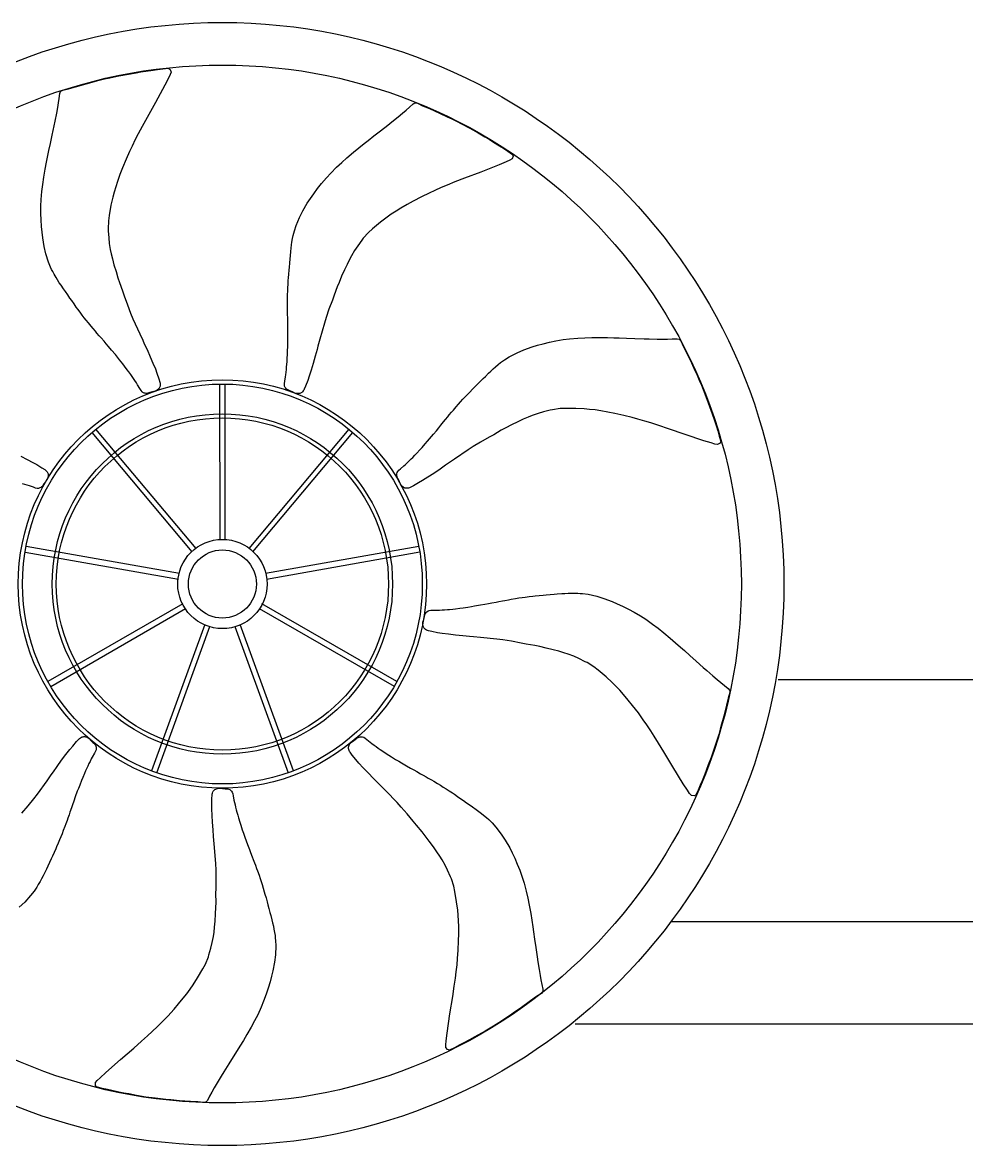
# Model space of a CAD drawing. Extents: x 0 to 406, y 0 to 300.
# Drawn here: x 231.56 to 259.31, y 159.13 to 192.13 of the extents above; entities that cross this region are included whole.
import ezdxf

# ---------------------------------------------------------------- set-up
doc = ezdxf.new("R2010")
doc.units = 0
doc.header["$LTSCALE"] = 12
doc.linetypes.add('0', pattern=[0])
doc.layers.add('UNIT', color=2, linetype='CONTINUOUS')

msp = doc.modelspace()

# ---------------------------------------------------------------- linework, layer by layer
at = {"layer": 'UNIT'}
for p, q in [((235.404, 190.73), (235.535, 190.747)), ((235.535, 190.747), (235.693, 190.766)), ((235.693, 190.766), (235.857, 190.784)), ((235.857, 190.784), (235.9, 190.753)), ((235.9, 190.753), (235.93, 190.674)), ((233.676, 190.395), (233.816, 190.432)), ((233.816, 190.432), (233.973, 190.471)), ((233.973, 190.471), (234.131, 190.509)), ((234.131, 190.509), (234.396, 190.566)), ((234.396, 190.566), (234.675, 190.617)), ((234.675, 190.617), (234.902, 190.654)), ((234.902, 190.654), (235.041, 190.677)), ((235.041, 190.677), (235.193, 190.7)), ((235.193, 190.7), (235.404, 190.73)), ((235.852, 190.493), (235.75, 190.293)), ((235.904, 190.598), (235.852, 190.493)), ((235.93, 190.674), (235.904, 190.598)), ((232.663, 190.04), (232.685, 190.098)), ((232.685, 190.098), (232.694, 190.109)), ((232.694, 190.109), (232.745, 190.141)), ((232.745, 190.141), (232.912, 190.179)), ((232.912, 190.179), (233.12, 190.242)), ((233.12, 190.242), (233.434, 190.331)), ((233.434, 190.331), (233.676, 190.395)), ((235.75, 190.293), (235.473, 189.783)), ((232.601, 189.63), (232.624, 189.766)), ((232.624, 189.766), (232.644, 189.9)), ((232.644, 189.9), (232.663, 190.04)), ((235.473, 189.783), (235.223, 189.335)), ((243.042, 189.739), (243.097, 189.769)), ((243.097, 189.769), (243.11, 189.772)), ((243.11, 189.772), (243.17, 189.764)), ((243.17, 189.764), (243.322, 189.685)), ((232.526, 189.231), (232.571, 189.463)), ((232.571, 189.463), (232.601, 189.63)), ((242.601, 189.356), (242.731, 189.465)), ((242.731, 189.465), (242.836, 189.554)), ((242.836, 189.554), (242.938, 189.644)), ((242.938, 189.644), (243.042, 189.739)), ((243.322, 189.685), (243.522, 189.6)), ((243.522, 189.6), (243.82, 189.466)), ((243.82, 189.466), (244.047, 189.359)), ((232.497, 189.091), (232.526, 189.231)), ((235.223, 189.335), (235.079, 189.071)), ((242.085, 188.946), (242.305, 189.118)), ((242.305, 189.118), (242.417, 189.207)), ((242.417, 189.207), (242.601, 189.356)), ((244.047, 189.359), (244.178, 189.297)), ((244.178, 189.297), (244.323, 189.227)), ((244.323, 189.227), (244.468, 189.155)), ((244.468, 189.155), (244.708, 189.028)), ((232.388, 188.578), (232.439, 188.818)), ((232.439, 188.818), (232.497, 189.091)), ((234.965, 188.857), (234.879, 188.688)), ((235.079, 189.071), (234.965, 188.857)), ((241.722, 188.664), (241.892, 188.796)), ((241.892, 188.796), (242.085, 188.946)), ((244.708, 189.028), (244.954, 188.887)), ((244.954, 188.887), (245.152, 188.77)), ((245.152, 188.77), (245.274, 188.698)), ((232.342, 188.368), (232.388, 188.578)), ((234.787, 188.5), (234.71, 188.337)), ((234.879, 188.688), (234.787, 188.5)), ((241.29, 188.318), (241.45, 188.449)), ((241.45, 188.449), (241.602, 188.57)), ((241.602, 188.57), (241.722, 188.664)), ((245.274, 188.698), (245.405, 188.618)), ((245.405, 188.618), (245.586, 188.506)), ((245.586, 188.506), (245.697, 188.435)), ((245.697, 188.435), (245.83, 188.348)), ((232.272, 188.028), (232.311, 188.219)), ((232.311, 188.219), (232.342, 188.368)), ((234.608, 188.111), (234.503, 187.857)), ((234.71, 188.337), (234.608, 188.111)), ((240.944, 188.02), (241.1, 188.158)), ((241.1, 188.158), (241.29, 188.318)), ((245.83, 188.348), (245.967, 188.256)), ((245.953, 188.124), (245.884, 188.083)), ((245.98, 188.204), (245.953, 188.124)), ((245.967, 188.256), (245.98, 188.204)), ((232.192, 187.581), (232.234, 187.825)), ((232.234, 187.825), (232.272, 188.028)), ((234.503, 187.857), (234.429, 187.666)), ((240.621, 187.704), (240.793, 187.878)), ((240.793, 187.878), (240.944, 188.02)), ((245.57, 187.949), (245.03, 187.736)), ((245.776, 188.036), (245.57, 187.949)), ((245.884, 188.083), (245.776, 188.036)), ((232.161, 187.374), (232.192, 187.581)), ((234.357, 187.463), (234.306, 187.303)), ((234.429, 187.666), (234.357, 187.463)), ((240.353, 187.4), (240.494, 187.567)), ((240.494, 187.567), (240.621, 187.704)), ((244.55, 187.553), (244.27, 187.444)), ((245.03, 187.736), (244.55, 187.553)), ((232.116, 186.925), (232.136, 187.169)), ((232.136, 187.169), (232.161, 187.374)), ((234.258, 187.143), (234.218, 186.998)), ((234.306, 187.303), (234.258, 187.143)), ((240.122, 187.098), (240.237, 187.254)), ((240.237, 187.254), (240.353, 187.4)), ((243.516, 187.119), (243.292, 187.011)), ((243.68, 187.194), (243.516, 187.119)), ((243.871, 187.279), (243.68, 187.194)), ((244.045, 187.352), (243.871, 187.279)), ((244.27, 187.444), (244.045, 187.352)), ((232.107, 186.738), (232.116, 186.925)), ((234.218, 186.998), (234.164, 186.76)), ((239.802, 186.596), (239.934, 186.819)), ((239.934, 186.819), (240.025, 186.958)), ((240.025, 186.958), (240.122, 187.098)), ((242.869, 186.785), (242.683, 186.676)), ((243.048, 186.884), (242.869, 186.785)), ((243.292, 187.011), (243.048, 186.884)), ((232.106, 186.52), (232.107, 186.738)), ((232.111, 186.334), (232.106, 186.52)), ((234.108, 186.456), (234.088, 186.298)), ((234.164, 186.76), (234.108, 186.456)), ((239.703, 186.402), (239.802, 186.596)), ((242.402, 186.494), (242.279, 186.409)), ((242.542, 186.587), (242.402, 186.494)), ((242.683, 186.676), (242.542, 186.587)), ((232.123, 186.14), (232.111, 186.334)), ((232.139, 185.97), (232.123, 186.14)), ((234.088, 186.298), (234.079, 186.071)), ((239.554, 186.006), (239.604, 186.163)), ((239.604, 186.163), (239.703, 186.402)), ((242.083, 186.261), (241.846, 186.065)), ((242.279, 186.409), (242.083, 186.261)), ((232.159, 185.806), (232.139, 185.97)), ((232.201, 185.55), (232.159, 185.806)), ((234.079, 186.071), (234.086, 186.007)), ((234.086, 186.007), (234.097, 185.799)), ((234.097, 185.799), (234.115, 185.636)), ((239.502, 185.783), (239.52, 185.869)), ((239.52, 185.869), (239.536, 185.939)), ((239.536, 185.939), (239.554, 186.006)), ((241.728, 185.957), (241.576, 185.789)), ((241.846, 186.065), (241.728, 185.957)), ((232.25, 185.337), (232.201, 185.55)), ((234.115, 185.636), (234.145, 185.459)), ((239.448, 185.402), (239.459, 185.495)), ((239.459, 185.495), (239.471, 185.593)), ((239.471, 185.593), (239.484, 185.676)), ((239.484, 185.676), (239.502, 185.783)), ((241.414, 185.569), (241.324, 185.432)), ((241.54, 185.735), (241.414, 185.569)), ((241.576, 185.789), (241.54, 185.735)), ((232.328, 185.091), (232.25, 185.337)), ((234.145, 185.459), (234.171, 185.333)), ((234.171, 185.333), (234.207, 185.181)), ((234.207, 185.181), (234.252, 185.013)), ((239.417, 185.061), (239.427, 185.181)), ((239.427, 185.181), (239.436, 185.272)), ((239.436, 185.272), (239.448, 185.402)), ((241.172, 185.164), (241.102, 185.024)), ((241.233, 185.277), (241.172, 185.164)), ((241.324, 185.432), (241.233, 185.277)), ((232.39, 184.939), (232.328, 185.091)), ((232.42, 184.876), (232.39, 184.939)), ((232.452, 184.811), (232.42, 184.876)), ((232.494, 184.734), (232.452, 184.811)), ((234.252, 185.013), (234.312, 184.81)), ((234.312, 184.81), (234.369, 184.626)), ((239.389, 184.738), (239.399, 184.855)), ((239.399, 184.855), (239.407, 184.945)), ((239.407, 184.945), (239.417, 185.061)), ((241.028, 184.867), (240.943, 184.672)), ((241.102, 185.024), (241.028, 184.867)), ((232.549, 184.64), (232.494, 184.734)), ((232.592, 184.569), (232.549, 184.64)), ((232.646, 184.485), (232.592, 184.569)), ((232.698, 184.408), (232.646, 184.485)), ((234.369, 184.626), (234.414, 184.486)), ((234.414, 184.486), (234.505, 184.245)), ((239.369, 184.441), (239.376, 184.554)), ((239.376, 184.554), (239.381, 184.624)), ((239.381, 184.624), (239.389, 184.738)), ((240.869, 184.495), (240.813, 184.359)), ((240.943, 184.672), (240.869, 184.495)), ((232.771, 184.3), (232.698, 184.408)), ((232.823, 184.225), (232.771, 184.3)), ((232.893, 184.126), (232.823, 184.225)), ((234.505, 184.245), (234.553, 184.1)), ((239.356, 184.137), (239.359, 184.235)), ((239.359, 184.235), (239.363, 184.331)), ((239.363, 184.331), (239.369, 184.441)), ((240.813, 184.359), (240.728, 184.116)), ((232.959, 184.031), (232.893, 184.126)), ((233.011, 183.957), (232.959, 184.031)), ((233.079, 183.861), (233.011, 183.957)), ((233.146, 183.768), (233.079, 183.861)), ((234.553, 184.1), (234.648, 183.83)), ((234.648, 183.83), (234.742, 183.589)), ((239.353, 183.909), (239.354, 184.038)), ((239.353, 183.827), (239.353, 183.909)), ((239.353, 183.722), (239.353, 183.827)), ((239.354, 184.038), (239.356, 184.137)), ((240.672, 183.974), (240.571, 183.705)), ((240.728, 184.116), (240.672, 183.974)), ((233.187, 183.711), (233.146, 183.768)), ((233.254, 183.62), (233.187, 183.711)), ((233.321, 183.532), (233.254, 183.62)), ((233.379, 183.456), (233.321, 183.532)), ((234.742, 183.589), (234.809, 183.426)), ((239.354, 183.65), (239.353, 183.722)), ((239.355, 183.545), (239.354, 183.65)), ((239.357, 183.46), (239.355, 183.545)), ((240.571, 183.705), (240.488, 183.461)), ((233.44, 183.379), (233.379, 183.456)), ((233.502, 183.302), (233.44, 183.379)), ((233.584, 183.203), (233.502, 183.302)), ((233.637, 183.14), (233.584, 183.203)), ((234.809, 183.426), (235.008, 182.982)), ((239.359, 183.332), (239.357, 183.46)), ((239.36, 183.232), (239.359, 183.332)), ((239.361, 183.124), (239.36, 183.232)), ((240.435, 183.293), (240.302, 182.825)), ((240.488, 183.461), (240.435, 183.293)), ((233.705, 183.06), (233.637, 183.14)), ((233.752, 183.005), (233.705, 183.06)), ((233.82, 182.925), (233.752, 183.005)), ((233.876, 182.861), (233.82, 182.925)), ((233.96, 182.764), (233.876, 182.861)), ((235.008, 182.982), (235.096, 182.794)), ((239.362, 182.99), (239.361, 183.124)), ((239.362, 182.814), (239.362, 182.99)), ((240.302, 182.825), (240.248, 182.624)), ((247.452, 182.811), (247.637, 182.835)), ((247.637, 182.835), (247.881, 182.857)), ((247.881, 182.857), (248.087, 182.868)), ((248.087, 182.868), (248.296, 182.874)), ((248.296, 182.874), (248.544, 182.875)), ((248.544, 182.875), (248.751, 182.872)), ((248.751, 182.872), (248.945, 182.867)), ((248.945, 182.867), (249.097, 182.862)), ((249.097, 182.862), (249.312, 182.854)), ((249.312, 182.854), (249.557, 182.845)), ((249.557, 182.845), (249.836, 182.835)), ((249.836, 182.835), (249.979, 182.831)), ((249.979, 182.831), (250.215, 182.827)), ((250.215, 182.827), (250.385, 182.826)), ((250.385, 182.826), (250.523, 182.828)), ((250.523, 182.828), (250.659, 182.831)), ((250.659, 182.831), (250.8, 182.836)), ((250.8, 182.836), (250.861, 182.825)), ((250.861, 182.825), (250.873, 182.818)), ((234.025, 182.688), (233.96, 182.764)), ((234.095, 182.607), (234.025, 182.688)), ((234.182, 182.504), (234.095, 182.607)), ((234.295, 182.37), (234.182, 182.504)), ((235.096, 182.794), (235.142, 182.693)), ((235.142, 182.693), (235.224, 182.517)), ((235.224, 182.517), (235.317, 182.311)), ((239.355, 182.474), (239.359, 182.618)), ((239.359, 182.618), (239.361, 182.723)), ((239.361, 182.723), (239.362, 182.814)), ((240.219, 182.517), (240.168, 182.329)), ((240.248, 182.624), (240.219, 182.517)), ((246.097, 182.427), (246.297, 182.512)), ((246.297, 182.512), (246.542, 182.598)), ((246.542, 182.598), (246.701, 182.646)), ((246.701, 182.646), (246.865, 182.691)), ((246.865, 182.691), (247.054, 182.736)), ((247.054, 182.736), (247.236, 182.774)), ((247.236, 182.774), (247.452, 182.811)), ((250.873, 182.818), (250.913, 182.774)), ((250.913, 182.774), (250.98, 182.615)), ((250.98, 182.615), (251.078, 182.421)), ((234.353, 182.299), (234.295, 182.37)), ((234.419, 182.217), (234.353, 182.299)), ((234.508, 182.105), (234.419, 182.217)), ((235.317, 182.311), (235.398, 182.124)), ((239.332, 182.078), (239.339, 182.169)), ((239.339, 182.169), (239.345, 182.253)), ((239.345, 182.253), (239.351, 182.38)), ((239.351, 182.38), (239.355, 182.474)), ((240.168, 182.329), (240.108, 182.112)), ((245.614, 182.136), (245.672, 182.18)), ((245.672, 182.18), (245.728, 182.219)), ((245.728, 182.219), (245.867, 182.308)), ((245.867, 182.308), (246.097, 182.427)), ((251.078, 182.421), (251.22, 182.127)), ((234.566, 182.03), (234.508, 182.105)), ((234.642, 181.929), (234.566, 182.03)), ((234.693, 181.861), (234.642, 181.929)), ((234.746, 181.787), (234.693, 181.861)), ((235.398, 182.124), (235.468, 181.95)), ((235.468, 181.95), (235.516, 181.822)), ((239.302, 181.782), (239.311, 181.86)), ((239.311, 181.86), (239.319, 181.93)), ((239.319, 181.93), (239.327, 182.011)), ((239.327, 182.011), (239.332, 182.078)), ((240.049, 181.917), (239.991, 181.738)), ((240.108, 182.112), (240.049, 181.917)), ((245.259, 181.825), (245.326, 181.889)), ((245.326, 181.889), (245.399, 181.956)), ((245.399, 181.956), (245.462, 182.012)), ((245.462, 182.012), (245.545, 182.082)), ((245.545, 182.082), (245.614, 182.136)), ((251.22, 182.127), (251.325, 181.9)), ((251.325, 181.9), (251.386, 181.769)), ((234.784, 181.732), (234.746, 181.787)), ((234.83, 181.665), (234.784, 181.732)), ((234.87, 181.606), (234.83, 181.665)), ((234.913, 181.54), (234.87, 181.606)), ((234.948, 181.485), (234.913, 181.54)), ((235.516, 181.822), (235.573, 181.658)), ((235.573, 181.658), (235.603, 181.562)), ((235.603, 181.562), (235.609, 181.533)), ((235.609, 181.533), (235.612, 181.506)), ((235.612, 181.506), (235.611, 181.468)), ((239.261, 181.477), (239.263, 181.525)), ((239.263, 181.525), (239.274, 181.59)), ((239.274, 181.59), (239.293, 181.717)), ((239.293, 181.717), (239.302, 181.782)), ((239.945, 181.61), (239.883, 181.448)), ((239.991, 181.738), (239.945, 181.61)), ((244.933, 181.501), (245.015, 181.583)), ((245.015, 181.583), (245.101, 181.669)), ((245.101, 181.669), (245.166, 181.733)), ((245.166, 181.733), (245.259, 181.825)), ((251.386, 181.769), (251.452, 181.621)), ((251.452, 181.621), (251.516, 181.473)), ((235.015, 181.376), (234.948, 181.485)), ((235.048, 181.319), (235.015, 181.376)), ((235.077, 181.28), (235.048, 181.319)), ((235.103, 181.26), (235.077, 181.28)), ((235.144, 181.241), (235.103, 181.26)), ((235.169, 181.234), (235.144, 181.241)), ((235.202, 181.231), (235.169, 181.234)), ((235.228, 181.232), (235.202, 181.231)), ((235.249, 181.236), (235.228, 181.232)), ((235.276, 181.244), (235.249, 181.236)), ((235.309, 181.256), (235.276, 181.244)), ((235.386, 181.277), (235.309, 181.256)), ((235.463, 181.297), (235.386, 181.277)), ((235.491, 181.307), (235.463, 181.297)), ((235.525, 181.327), (235.491, 181.307)), ((235.561, 181.359), (235.525, 181.327)), ((235.581, 181.381), (235.561, 181.359)), ((235.594, 181.403), (235.581, 181.381)), ((235.6, 181.42), (235.594, 181.403)), ((235.608, 181.445), (235.6, 181.42)), ((235.611, 181.468), (235.608, 181.445)), ((239.267, 181.445), (239.261, 181.477)), ((239.287, 181.403), (239.267, 181.445)), ((239.302, 181.382), (239.287, 181.403)), ((239.325, 181.359), (239.302, 181.382)), ((239.345, 181.343), (239.325, 181.359)), ((239.364, 181.332), (239.345, 181.343)), ((239.39, 181.321), (239.364, 181.332)), ((239.423, 181.309), (239.39, 181.321)), ((239.496, 181.276), (239.423, 181.309)), ((239.567, 181.241), (239.496, 181.276)), ((239.595, 181.231), (239.567, 181.241)), ((239.634, 181.225), (239.595, 181.231)), ((239.682, 181.226), (239.634, 181.225)), ((239.711, 181.23), (239.682, 181.226)), ((239.736, 181.239), (239.711, 181.23)), ((239.752, 181.248), (239.736, 181.239)), ((239.773, 181.262), (239.752, 181.248)), ((239.791, 181.278), (239.773, 181.262)), ((239.816, 181.306), (239.791, 181.278)), ((239.831, 181.328), (239.816, 181.306)), ((239.845, 181.355), (239.831, 181.328)), ((239.883, 181.448), (239.845, 181.355)), ((244.58, 181.139), (244.658, 181.222)), ((244.658, 181.222), (244.707, 181.272)), ((244.707, 181.272), (244.787, 181.354)), ((244.787, 181.354), (244.869, 181.437)), ((244.869, 181.437), (244.933, 181.501)), ((251.516, 181.473), (251.618, 181.222)), ((251.618, 181.222), (251.717, 180.955)), ((244.31, 180.84), (244.375, 180.915)), ((244.375, 180.915), (244.44, 180.988)), ((244.44, 180.988), (244.505, 181.059)), ((244.505, 181.059), (244.58, 181.139)), ((251.717, 180.955), (251.793, 180.738)), ((243.994, 180.461), (244.06, 180.543)), ((244.06, 180.543), (244.106, 180.599)), ((244.106, 180.599), (244.174, 180.68)), ((244.174, 180.68), (244.226, 180.742)), ((244.226, 180.742), (244.31, 180.84)), ((246.426, 180.534), (246.282, 180.472)), ((246.546, 180.582), (246.426, 180.534)), ((246.715, 180.642), (246.546, 180.582)), ((246.872, 180.688), (246.715, 180.642)), ((247.075, 180.735), (246.872, 180.688)), ((247.137, 180.753), (247.075, 180.735)), ((247.362, 180.784), (247.137, 180.753)), ((247.521, 180.791), (247.362, 180.784)), ((247.83, 180.789), (247.521, 180.791)), ((248.074, 180.777), (247.83, 180.789)), ((248.223, 180.763), (248.074, 180.777)), ((248.39, 180.744), (248.223, 180.763)), ((248.556, 180.721), (248.39, 180.744)), ((248.768, 180.685), (248.556, 180.721)), ((248.97, 180.646), (248.768, 180.685)), ((249.237, 180.586), (248.97, 180.646)), ((249.478, 180.525), (249.237, 180.586)), ((249.652, 180.478), (249.478, 180.525)), ((251.793, 180.738), (251.84, 180.605)), ((251.84, 180.605), (251.889, 180.46)), ((243.728, 180.136), (243.796, 180.219)), ((243.796, 180.219), (243.86, 180.296)), ((243.86, 180.296), (243.941, 180.396)), ((243.941, 180.396), (243.994, 180.461)), ((245.764, 180.216), (245.634, 180.148)), ((245.935, 180.305), (245.764, 180.216)), ((246.125, 180.399), (245.935, 180.305)), ((246.282, 180.472), (246.125, 180.399)), ((249.853, 180.419), (249.652, 180.478)), ((250.034, 180.364), (249.853, 180.419)), ((250.265, 180.289), (250.034, 180.364)), ((250.55, 180.193), (250.265, 180.289)), ((251.035, 180.024), (250.55, 180.193)), ((251.889, 180.46), (251.955, 180.257)), ((251.955, 180.257), (251.995, 180.131)), ((243.47, 179.828), (243.529, 179.898)), ((243.529, 179.898), (243.642, 180.032)), ((243.642, 180.032), (243.728, 180.136)), ((245.278, 179.944), (245.028, 179.803)), ((245.412, 180.017), (245.278, 179.944)), ((245.634, 180.148), (245.412, 180.017)), ((251.585, 179.84), (251.035, 180.024)), ((251.995, 180.131), (252.041, 179.979)), ((252.041, 179.979), (252.087, 179.821)), ((243.156, 179.479), (243.242, 179.572)), ((243.242, 179.572), (243.305, 179.641)), ((243.305, 179.641), (243.401, 179.749)), ((243.401, 179.749), (243.47, 179.828)), ((244.659, 179.575), (244.256, 179.302)), ((244.807, 179.669), (244.659, 179.575)), ((245.028, 179.803), (244.807, 179.669)), ((251.799, 179.775), (251.585, 179.84)), ((251.912, 179.741), (251.799, 179.775)), ((251.991, 179.729), (251.912, 179.741)), ((252.064, 179.773), (251.991, 179.729)), ((252.087, 179.821), (252.064, 179.773)), ((231.52, 179.385), (231.702, 179.293)), ((231.702, 179.293), (231.868, 179.204)), ((231.868, 179.204), (231.986, 179.138)), ((242.819, 179.145), (242.877, 179.199)), ((242.877, 179.199), (242.928, 179.248)), ((242.928, 179.248), (242.986, 179.305)), ((242.986, 179.305), (243.033, 179.353)), ((243.033, 179.353), (243.097, 179.418)), ((243.097, 179.418), (243.156, 179.479)), ((244.256, 179.302), (244.086, 179.183)), ((231.986, 179.138), (232.135, 179.048)), ((232.135, 179.048), (232.22, 178.994)), ((232.22, 178.994), (232.244, 178.976)), ((232.244, 178.976), (232.263, 178.957)), ((232.263, 178.957), (232.287, 178.928)), ((232.287, 178.928), (232.299, 178.907)), ((232.299, 178.907), (232.309, 178.884)), ((232.309, 178.884), (232.315, 178.867)), ((232.315, 178.867), (232.319, 178.841)), ((242.563, 178.839), (242.565, 178.865)), ((242.565, 178.865), (242.577, 178.91)), ((242.577, 178.91), (242.592, 178.939)), ((242.592, 178.939), (242.625, 178.974)), ((242.625, 178.974), (242.675, 179.016)), ((242.675, 179.016), (242.771, 179.101)), ((242.771, 179.101), (242.819, 179.145)), ((243.649, 178.881), (243.478, 178.769)), ((243.835, 179.008), (243.649, 178.881)), ((243.995, 179.119), (243.835, 179.008)), ((244.086, 179.183), (243.995, 179.119)), ((231.63, 178.557), (231.562, 178.576)), ((231.705, 178.534), (231.63, 178.557)), ((232.175, 178.541), (232.159, 178.517)), ((232.192, 178.571), (232.175, 178.541)), ((232.237, 178.637), (232.192, 178.571)), ((232.284, 178.701), (232.237, 178.637)), ((232.298, 178.727), (232.284, 178.701)), ((232.311, 178.764), (232.298, 178.727)), ((232.319, 178.812), (232.311, 178.764)), ((232.319, 178.841), (232.319, 178.812)), ((242.565, 178.807), (242.563, 178.839)), ((242.571, 178.781), (242.565, 178.807)), ((242.578, 178.761), (242.571, 178.781)), ((242.591, 178.735), (242.578, 178.761)), ((242.609, 178.705), (242.591, 178.735)), ((242.643, 178.633), (242.609, 178.705)), ((242.675, 178.561), (242.643, 178.633)), ((242.691, 178.535), (242.675, 178.561)), ((242.716, 178.505), (242.691, 178.535)), ((243.202, 178.6), (243.05, 178.516)), ((243.319, 178.669), (243.202, 178.6)), ((243.478, 178.769), (243.319, 178.669)), ((231.768, 178.514), (231.705, 178.534)), ((231.889, 178.473), (231.768, 178.514)), ((231.951, 178.451), (231.889, 178.473)), ((231.998, 178.44), (231.951, 178.451)), ((232.031, 178.441), (231.998, 178.44)), ((232.075, 178.453), (232.031, 178.441)), ((232.099, 178.464), (232.075, 178.453)), ((232.126, 178.483), (232.099, 178.464)), ((232.145, 178.5), (232.126, 178.483)), ((232.159, 178.517), (232.145, 178.5)), ((242.754, 178.475), (242.716, 178.505)), ((242.779, 178.46), (242.754, 178.475)), ((242.803, 178.451), (242.779, 178.46)), ((242.821, 178.447), (242.803, 178.451)), ((242.846, 178.444), (242.821, 178.447)), ((242.87, 178.445), (242.846, 178.444)), ((242.907, 178.45), (242.87, 178.445)), ((242.934, 178.458), (242.907, 178.45)), ((242.961, 178.469), (242.934, 178.458)), ((243.05, 178.516), (242.961, 178.469)), ((246.246, 175.234), (246.34, 175.247)), ((246.34, 175.247), (246.45, 175.261)), ((246.45, 175.261), (246.563, 175.273)), ((246.563, 175.273), (246.632, 175.281)), ((246.632, 175.281), (246.746, 175.292)), ((246.746, 175.292), (246.863, 175.303)), ((246.863, 175.303), (246.953, 175.311)), ((246.953, 175.311), (247.069, 175.321)), ((247.069, 175.321), (247.189, 175.331)), ((247.189, 175.331), (247.28, 175.339)), ((247.28, 175.339), (247.41, 175.349)), ((247.41, 175.349), (247.503, 175.355)), ((247.503, 175.355), (247.603, 175.36)), ((247.603, 175.36), (247.686, 175.362)), ((247.686, 175.362), (247.795, 175.362)), ((247.795, 175.362), (247.882, 175.36)), ((247.882, 175.36), (247.955, 175.356)), ((247.955, 175.356), (248.024, 175.35)), ((248.024, 175.35), (248.187, 175.328)), ((248.187, 175.328), (248.439, 175.272)), ((248.439, 175.272), (248.647, 175.208)), ((244.207, 174.895), (244.292, 174.904)), ((244.292, 174.904), (244.418, 174.92)), ((244.418, 174.92), (244.511, 174.933)), ((244.511, 174.933), (244.653, 174.953)), ((244.653, 174.953), (244.757, 174.97)), ((244.757, 174.97), (244.847, 174.985)), ((244.847, 174.985), (245.02, 175.015)), ((245.02, 175.015), (245.152, 175.039)), ((245.152, 175.039), (245.258, 175.059)), ((245.258, 175.059), (245.356, 175.078)), ((245.356, 175.078), (245.482, 175.102)), ((245.482, 175.102), (245.565, 175.118)), ((245.565, 175.118), (245.668, 175.138)), ((245.668, 175.138), (245.739, 175.151)), ((245.739, 175.151), (245.843, 175.17)), ((245.843, 175.17), (245.923, 175.184)), ((245.923, 175.184), (246.051, 175.205)), ((246.051, 175.205), (246.149, 175.22)), ((246.149, 175.22), (246.246, 175.234)), ((248.647, 175.208), (248.89, 175.117)), ((248.89, 175.117), (249.043, 175.052)), ((249.043, 175.052), (249.198, 174.98)), ((249.198, 174.98), (249.371, 174.894)), ((243.333, 174.509), (243.355, 174.586)), ((243.355, 174.586), (243.375, 174.663)), ((243.375, 174.663), (243.381, 174.698)), ((243.381, 174.698), (243.387, 174.725)), ((243.387, 174.725), (243.395, 174.746)), ((243.395, 174.746), (243.407, 174.769)), ((243.407, 174.769), (243.426, 174.795)), ((243.426, 174.795), (243.444, 174.814)), ((243.444, 174.814), (243.482, 174.84)), ((243.482, 174.84), (243.513, 174.852)), ((243.513, 174.852), (243.56, 174.858)), ((243.56, 174.858), (243.626, 174.858)), ((243.626, 174.858), (243.754, 174.862)), ((243.754, 174.862), (243.819, 174.865)), ((243.819, 174.865), (243.898, 174.869)), ((243.898, 174.869), (243.969, 174.874)), ((243.969, 174.874), (244.05, 174.88)), ((244.05, 174.88), (244.117, 174.886)), ((244.117, 174.886), (244.207, 174.895)), ((249.371, 174.894), (249.535, 174.806)), ((249.535, 174.806), (249.724, 174.695)), ((249.724, 174.695), (249.881, 174.594)), ((249.881, 174.594), (250.082, 174.455)), ((243.329, 174.48), (243.333, 174.509)), ((243.329, 174.441), (243.329, 174.48)), ((243.338, 174.393), (243.329, 174.441)), ((243.348, 174.366), (243.338, 174.393)), ((243.361, 174.343), (243.348, 174.366)), ((243.372, 174.329), (243.361, 174.343)), ((243.39, 174.31), (243.372, 174.329)), ((243.408, 174.295), (243.39, 174.31)), ((243.44, 174.276), (243.408, 174.295)), ((243.465, 174.265), (243.44, 174.276)), ((243.494, 174.256), (243.465, 174.265)), ((243.592, 174.234), (243.494, 174.256)), ((250.082, 174.455), (250.248, 174.33)), ((250.248, 174.33), (250.411, 174.201)), ((243.762, 174.201), (243.592, 174.234)), ((243.896, 174.179), (243.762, 174.201)), ((244.082, 174.153), (243.896, 174.179)), ((244.285, 174.129), (244.082, 174.153)), ((244.509, 174.106), (244.285, 174.129)), ((244.703, 174.089), (244.509, 174.106)), ((244.814, 174.079), (244.703, 174.089)), ((245.02, 174.061), (244.814, 174.079)), ((245.505, 174.011), (245.02, 174.061)), ((245.679, 173.988), (245.505, 174.011)), ((245.934, 173.949), (245.679, 173.988)), ((246.216, 173.896), (245.934, 173.949)), ((250.411, 174.201), (250.602, 174.042)), ((250.602, 174.042), (250.759, 173.907)), ((246.366, 173.865), (246.216, 173.896)), ((246.62, 173.824), (246.366, 173.865)), ((246.763, 173.793), (246.62, 173.824)), ((246.951, 173.75), (246.763, 173.793)), ((247.158, 173.7), (246.951, 173.75)), ((247.325, 173.655), (247.158, 173.7)), ((247.475, 173.61), (247.325, 173.655)), ((247.597, 173.57), (247.475, 173.61)), ((250.759, 173.907), (250.904, 173.778)), ((250.904, 173.778), (251.017, 173.677)), ((251.017, 173.677), (251.177, 173.532)), ((247.766, 173.507), (247.597, 173.57)), ((247.916, 173.442), (247.766, 173.507)), ((248.102, 173.347), (247.916, 173.442)), ((248.161, 173.321), (248.102, 173.347)), ((248.353, 173.2), (248.161, 173.321)), ((251.177, 173.532), (251.359, 173.368)), ((251.359, 173.368), (251.566, 173.181)), ((248.479, 173.103), (248.353, 173.2)), ((248.714, 172.904), (248.479, 173.103)), ((251.566, 173.181), (251.673, 173.086)), ((251.673, 173.086), (251.851, 172.931)), ((251.851, 172.931), (251.981, 172.821)), ((248.894, 172.737), (248.714, 172.904)), ((248.999, 172.63), (248.894, 172.737)), ((249.114, 172.509), (248.999, 172.63)), ((251.981, 172.821), (252.088, 172.734)), ((252.088, 172.734), (252.194, 172.649)), ((252.194, 172.649), (252.305, 172.563)), ((249.226, 172.384), (249.114, 172.509)), ((249.367, 172.22), (249.226, 172.384)), ((252.301, 172.278), (252.252, 172.066)), ((252.352, 172.442), (252.301, 172.278)), ((252.305, 172.563), (252.345, 172.514)), ((252.345, 172.514), (252.35, 172.501)), ((252.35, 172.501), (252.352, 172.442)), ((249.495, 172.061), (249.367, 172.22)), ((249.662, 171.843), (249.495, 172.061)), ((252.252, 172.066), (252.172, 171.749)), ((249.807, 171.641), (249.662, 171.843)), ((249.91, 171.493), (249.807, 171.641)), ((252.172, 171.749), (252.106, 171.508)), ((250.027, 171.319), (249.91, 171.493)), ((250.129, 171.161), (250.027, 171.319)), ((252.068, 171.368), (252.024, 171.213)), ((252.106, 171.508), (252.068, 171.368)), ((233.039, 170.87), (233.153, 171.001)), ((233.153, 171.001), (233.221, 171.075)), ((233.221, 171.075), (233.243, 171.096)), ((233.243, 171.096), (233.265, 171.112)), ((233.265, 171.112), (233.298, 171.13)), ((233.298, 171.13), (233.32, 171.138)), ((233.32, 171.138), (233.345, 171.144)), ((233.345, 171.144), (233.363, 171.147)), ((233.363, 171.147), (233.389, 171.147)), ((233.389, 171.147), (233.418, 171.141)), ((233.418, 171.141), (233.463, 171.126)), ((233.463, 171.126), (233.497, 171.106)), ((233.497, 171.106), (233.52, 171.087)), ((233.52, 171.087), (233.576, 171.03)), ((233.576, 171.03), (233.632, 170.974)), ((233.632, 170.974), (233.66, 170.952)), ((233.66, 170.952), (233.68, 170.933)), ((241.186, 170.934), (241.211, 170.964)), ((241.211, 170.964), (241.233, 170.983)), ((241.233, 170.983), (241.299, 171.028)), ((241.299, 171.028), (241.364, 171.074)), ((241.364, 171.074), (241.391, 171.097)), ((241.391, 171.097), (241.413, 171.113)), ((241.413, 171.113), (241.432, 171.124)), ((241.432, 171.124), (241.456, 171.134)), ((241.456, 171.134), (241.488, 171.142)), ((241.488, 171.142), (241.514, 171.145)), ((241.514, 171.145), (241.56, 171.141)), ((241.56, 171.141), (241.591, 171.131)), ((241.591, 171.131), (241.631, 171.104)), ((241.631, 171.104), (241.682, 171.062)), ((241.682, 171.062), (241.782, 170.983)), ((241.782, 170.983), (241.834, 170.943)), ((250.258, 170.955), (250.129, 171.161)), ((250.415, 170.698), (250.258, 170.955)), ((251.978, 171.057), (251.895, 170.799)), ((252.024, 171.213), (251.978, 171.057)), ((232.715, 170.453), (232.837, 170.617)), ((232.837, 170.617), (232.953, 170.765)), ((232.953, 170.765), (233.039, 170.87)), ((233.676, 170.659), (233.615, 170.547)), ((233.709, 170.716), (233.676, 170.659)), ((233.68, 170.933), (233.694, 170.916)), ((233.694, 170.916), (233.708, 170.894)), ((233.708, 170.894), (233.721, 170.864)), ((233.728, 170.761), (233.709, 170.716)), ((233.721, 170.864), (233.728, 170.839)), ((233.728, 170.839), (233.732, 170.793)), ((233.732, 170.793), (233.728, 170.761)), ((241.147, 170.838), (241.152, 170.864)), ((241.147, 170.82), (241.147, 170.838)), ((241.148, 170.794), (241.147, 170.82)), ((241.153, 170.771), (241.148, 170.794)), ((241.152, 170.864), (241.162, 170.891)), ((241.165, 170.735), (241.153, 170.771)), ((241.162, 170.891), (241.186, 170.934)), ((241.177, 170.711), (241.165, 170.735)), ((241.193, 170.686), (241.177, 170.711)), ((241.254, 170.606), (241.193, 170.686)), ((241.834, 170.943), (241.897, 170.895)), ((241.897, 170.895), (241.954, 170.853)), ((241.954, 170.853), (242.02, 170.807)), ((242.02, 170.807), (242.075, 170.768)), ((242.075, 170.768), (242.15, 170.717)), ((242.15, 170.717), (242.221, 170.67)), ((242.221, 170.67), (242.328, 170.601)), ((250.678, 170.257), (250.415, 170.698)), ((251.895, 170.799), (251.799, 170.532)), ((232.583, 170.271), (232.715, 170.453)), ((233.518, 170.355), (233.483, 170.282)), ((233.549, 170.418), (233.518, 170.355)), ((233.585, 170.489), (233.549, 170.418)), ((233.615, 170.547), (233.585, 170.489)), ((241.364, 170.471), (241.254, 170.606)), ((241.452, 170.368), (241.364, 170.471)), ((241.578, 170.228), (241.452, 170.368)), ((242.328, 170.601), (242.407, 170.55)), ((242.407, 170.55), (242.53, 170.475)), ((242.53, 170.475), (242.62, 170.421)), ((242.62, 170.421), (242.698, 170.375)), ((242.698, 170.375), (242.85, 170.286)), ((242.85, 170.286), (242.967, 170.22)), ((251.718, 170.317), (251.668, 170.185)), ((251.799, 170.532), (251.718, 170.317)), ((232.289, 169.85), (232.408, 170.02)), ((232.408, 170.02), (232.471, 170.111)), ((232.471, 170.111), (232.583, 170.271)), ((233.383, 170.06), (233.334, 169.943)), ((233.417, 170.138), (233.383, 170.06)), ((233.455, 170.221), (233.417, 170.138)), ((233.483, 170.282), (233.455, 170.221)), ((241.718, 170.079), (241.578, 170.228)), ((241.875, 169.918), (241.718, 170.079)), ((242.967, 170.22), (243.061, 170.167)), ((243.061, 170.167), (243.148, 170.118)), ((243.148, 170.118), (243.26, 170.056)), ((243.26, 170.056), (243.334, 170.015)), ((243.334, 170.015), (243.426, 169.963)), ((243.426, 169.963), (243.489, 169.928)), ((250.981, 169.763), (250.678, 170.257)), ((251.612, 170.042), (251.533, 169.844)), ((251.668, 170.185), (251.612, 170.042)), ((232.003, 169.456), (232.289, 169.85)), ((233.208, 169.625), (233.175, 169.539)), ((233.245, 169.723), (233.208, 169.625)), ((233.298, 169.856), (233.245, 169.723)), ((233.334, 169.943), (233.298, 169.856)), ((237.29, 169.624), (237.328, 169.631)), ((237.328, 169.631), (237.358, 169.632)), ((237.358, 169.632), (237.437, 169.624)), ((242.012, 169.78), (241.875, 169.918)), ((242.091, 169.702), (242.012, 169.78)), ((242.238, 169.555), (242.091, 169.702)), ((243.489, 169.928), (243.58, 169.876)), ((243.58, 169.876), (243.651, 169.835)), ((243.651, 169.835), (243.762, 169.769)), ((243.762, 169.769), (243.847, 169.718)), ((243.847, 169.718), (243.93, 169.666)), ((243.93, 169.666), (244.011, 169.615)), ((251.103, 169.575), (250.981, 169.763)), ((251.482, 169.722), (251.42, 169.576)), ((251.533, 169.844), (251.482, 169.722)), ((231.734, 169.115), (231.896, 169.316)), ((231.896, 169.316), (232.003, 169.456)), ((233.115, 169.374), (233.07, 169.247)), ((233.175, 169.539), (233.115, 169.374)), ((237.129, 169.156), (237.132, 169.329)), ((237.132, 169.329), (237.136, 169.43)), ((237.136, 169.43), (237.14, 169.459)), ((237.14, 169.459), (237.146, 169.486)), ((237.146, 169.486), (237.16, 169.521)), ((237.16, 169.521), (237.172, 169.542)), ((237.172, 169.542), (237.187, 169.563)), ((237.187, 169.563), (237.199, 169.576)), ((237.199, 169.576), (237.219, 169.592)), ((237.219, 169.592), (237.244, 169.607)), ((237.244, 169.607), (237.29, 169.624)), ((237.437, 169.624), (237.517, 169.617)), ((237.517, 169.617), (237.551, 169.617)), ((237.551, 169.617), (237.58, 169.616)), ((237.58, 169.616), (237.601, 169.612)), ((237.601, 169.612), (237.626, 169.604)), ((237.626, 169.604), (237.655, 169.59)), ((237.655, 169.59), (237.677, 169.575)), ((237.677, 169.575), (237.709, 169.542)), ((237.709, 169.542), (237.727, 169.515)), ((237.727, 169.515), (237.741, 169.469)), ((237.741, 169.469), (237.752, 169.404)), ((237.752, 169.404), (237.778, 169.279)), ((242.576, 169.206), (242.238, 169.555)), ((244.011, 169.615), (244.104, 169.555)), ((244.104, 169.555), (244.198, 169.492)), ((244.198, 169.492), (244.256, 169.453)), ((244.256, 169.453), (244.351, 169.389)), ((244.351, 169.389), (244.447, 169.322)), ((244.447, 169.322), (244.521, 169.27)), ((251.168, 169.477), (251.103, 169.575)), ((251.221, 169.416), (251.168, 169.477)), ((251.304, 169.403), (251.221, 169.416)), ((251.353, 169.425), (251.304, 169.403)), ((251.42, 169.576), (251.353, 169.425)), ((231.548, 168.897), (231.734, 169.115)), ((233.001, 169.051), (232.959, 168.93)), ((233.034, 169.146), (233.001, 169.051)), ((233.07, 169.247), (233.034, 169.146)), ((237.13, 169.02), (237.129, 169.156)), ((237.136, 168.832), (237.13, 169.02)), ((237.778, 169.279), (237.792, 169.215)), ((237.792, 169.215), (237.81, 169.138)), ((237.81, 169.138), (237.827, 169.069)), ((237.827, 169.069), (237.847, 168.991)), ((237.847, 168.991), (237.865, 168.926)), ((242.695, 169.076), (242.576, 169.206)), ((242.865, 168.882), (242.695, 169.076)), ((244.521, 169.27), (244.616, 169.204)), ((244.616, 169.204), (244.716, 169.134)), ((244.716, 169.134), (244.79, 169.082)), ((244.79, 169.082), (244.896, 169.005)), ((244.896, 169.005), (244.971, 168.95)), ((232.873, 168.683), (232.837, 168.584)), ((232.897, 168.751), (232.873, 168.683)), ((232.931, 168.85), (232.897, 168.751)), ((232.959, 168.93), (232.931, 168.85)), ((237.148, 168.628), (237.136, 168.832)), ((237.865, 168.926), (237.889, 168.838)), ((237.889, 168.838), (237.913, 168.757)), ((237.913, 168.757), (237.95, 168.635)), ((237.95, 168.635), (237.979, 168.546)), ((243.048, 168.66), (242.865, 168.882)), ((243.143, 168.54), (243.048, 168.66)), ((244.971, 168.95), (245.05, 168.89)), ((245.05, 168.89), (245.116, 168.838)), ((245.116, 168.838), (245.199, 168.769)), ((245.199, 168.769), (245.265, 168.71)), ((245.265, 168.71), (245.317, 168.661)), ((245.317, 168.661), (245.367, 168.612)), ((232.764, 168.386), (232.728, 168.294)), ((232.809, 168.507), (232.764, 168.386)), ((232.837, 168.584), (232.809, 168.507)), ((237.165, 168.404), (237.148, 168.628)), ((237.182, 168.21), (237.165, 168.404)), ((237.979, 168.546), (238.024, 168.409)), ((238.024, 168.409), (238.058, 168.31)), ((238.058, 168.31), (238.089, 168.224)), ((243.31, 168.345), (243.143, 168.54)), ((243.4, 168.229), (243.31, 168.345)), ((245.367, 168.612), (245.478, 168.49)), ((245.478, 168.49), (245.635, 168.285)), ((232.613, 168.013), (232.567, 167.909)), ((232.656, 168.114), (232.613, 168.013)), ((232.692, 168.203), (232.656, 168.114)), ((232.728, 168.294), (232.692, 168.203)), ((237.191, 168.099), (237.182, 168.21)), ((237.21, 167.892), (237.191, 168.099)), ((238.089, 168.224), (238.149, 168.059)), ((238.149, 168.059), (238.196, 167.932)), ((243.517, 168.076), (243.4, 168.229)), ((243.643, 167.905), (243.517, 168.076)), ((245.635, 168.285), (245.753, 168.102)), ((245.753, 168.102), (245.881, 167.876)), ((232.491, 167.74), (232.443, 167.634)), ((232.539, 167.845), (232.491, 167.74)), ((232.567, 167.909), (232.539, 167.845)), ((237.244, 167.407), (237.21, 167.892)), ((238.196, 167.932), (238.233, 167.832)), ((238.233, 167.832), (238.269, 167.738)), ((238.269, 167.738), (238.315, 167.618)), ((243.742, 167.763), (243.643, 167.905)), ((243.828, 167.632), (243.742, 167.763)), ((245.881, 167.876), (245.956, 167.728)), ((245.956, 167.728), (246.028, 167.574)), ((232.304, 167.337), (232.265, 167.255)), ((232.356, 167.447), (232.304, 167.337)), ((232.405, 167.552), (232.356, 167.447)), ((232.443, 167.634), (232.405, 167.552)), ((237.252, 167.231), (237.244, 167.407)), ((238.315, 167.618), (238.345, 167.539)), ((238.345, 167.539), (238.382, 167.441)), ((238.382, 167.441), (238.407, 167.373)), ((238.407, 167.373), (238.444, 167.275)), ((243.896, 167.523), (243.828, 167.632)), ((243.984, 167.366), (243.896, 167.523)), ((244.057, 167.22), (243.984, 167.366)), ((246.028, 167.574), (246.106, 167.396)), ((246.106, 167.396), (246.175, 167.223)), ((232.168, 167.053), (232.122, 166.965)), ((232.209, 167.137), (232.168, 167.053)), ((232.265, 167.255), (232.209, 167.137)), ((237.257, 166.973), (237.252, 167.231)), ((238.444, 167.275), (238.472, 167.198)), ((238.472, 167.198), (238.515, 167.076)), ((238.515, 167.076), (238.547, 166.982)), ((244.139, 167.028), (244.057, 167.22)), ((244.167, 166.97), (244.139, 167.028)), ((246.175, 167.223), (246.248, 167.017)), ((246.248, 167.017), (246.304, 166.839)), ((231.943, 166.662), (231.903, 166.605)), ((231.982, 166.723), (231.943, 166.662)), ((232.028, 166.797), (231.982, 166.723)), ((232.082, 166.892), (232.028, 166.797)), ((232.122, 166.965), (232.082, 166.892)), ((237.25, 166.533), (237.254, 166.686)), ((237.254, 166.686), (237.257, 166.973)), ((238.547, 166.982), (238.577, 166.89)), ((238.577, 166.89), (238.607, 166.798)), ((238.607, 166.798), (238.639, 166.693)), ((238.639, 166.693), (238.671, 166.584)), ((244.237, 166.754), (244.167, 166.97)), ((244.271, 166.598), (244.237, 166.754)), ((246.304, 166.839), (246.368, 166.603)), ((231.802, 166.475), (231.628, 166.284)), ((231.903, 166.605), (231.802, 166.475)), ((237.254, 166.276), (237.25, 166.533)), ((238.671, 166.584), (238.69, 166.517)), ((238.69, 166.517), (238.721, 166.406)), ((238.721, 166.406), (238.752, 166.293)), ((244.323, 166.294), (244.271, 166.598)), ((246.368, 166.603), (246.415, 166.401)), ((246.415, 166.401), (246.457, 166.197)), ((231.628, 166.284), (231.468, 166.136)), ((237.238, 165.937), (237.247, 166.129)), ((237.247, 166.129), (237.254, 166.276)), ((238.752, 166.293), (238.776, 166.206)), ((238.776, 166.206), (238.806, 166.094)), ((238.806, 166.094), (238.837, 165.977)), ((244.353, 166.051), (244.323, 166.294)), ((244.365, 165.902), (244.353, 166.051)), ((246.457, 166.197), (246.501, 165.953)), ((237.21, 165.552), (237.225, 165.725)), ((237.225, 165.725), (237.238, 165.937)), ((238.837, 165.977), (238.86, 165.889)), ((238.86, 165.889), (238.893, 165.762)), ((238.893, 165.762), (238.915, 165.672)), ((238.915, 165.672), (238.936, 165.575)), ((244.376, 165.734), (244.365, 165.902)), ((244.382, 165.567), (244.376, 165.734)), ((246.501, 165.953), (246.534, 165.749)), ((246.534, 165.749), (246.563, 165.556)), ((237.173, 165.27), (237.192, 165.397)), ((237.192, 165.397), (237.21, 165.552)), ((238.936, 165.575), (238.953, 165.493)), ((238.953, 165.493), (238.972, 165.386)), ((238.972, 165.386), (238.985, 165.299)), ((244.38, 165.147), (244.384, 165.351)), ((244.384, 165.351), (244.382, 165.567)), ((246.563, 165.556), (246.584, 165.406)), ((246.584, 165.406), (246.614, 165.192)), ((237.102, 164.934), (237.14, 165.093)), ((237.14, 165.093), (237.173, 165.27)), ((238.985, 165.299), (238.994, 165.227)), ((238.994, 165.227), (239, 165.158)), ((239, 165.158), (239.007, 164.994)), ((244.367, 164.872), (244.38, 165.147)), ((246.614, 165.192), (246.647, 164.95)), ((237.026, 164.671), (237.041, 164.734)), ((237.041, 164.734), (237.102, 164.934)), ((238.995, 164.736), (238.969, 164.52)), ((239.007, 164.994), (238.995, 164.736)), ((244.349, 164.624), (244.367, 164.872)), ((246.647, 164.95), (246.686, 164.673)), ((236.866, 164.32), (236.94, 164.461)), ((236.94, 164.461), (237.026, 164.671)), ((238.969, 164.52), (238.921, 164.264)), ((244.31, 164.237), (244.333, 164.445)), ((244.333, 164.445), (244.349, 164.624)), ((246.686, 164.673), (246.707, 164.532)), ((246.707, 164.532), (246.744, 164.299)), ((236.578, 163.848), (236.711, 164.054)), ((236.711, 164.054), (236.866, 164.32)), ((238.883, 164.103), (238.84, 163.938)), ((238.921, 164.264), (238.883, 164.103)), ((244.254, 163.809), (244.287, 164.049)), ((244.287, 164.049), (244.31, 164.237)), ((246.744, 164.299), (246.773, 164.131)), ((246.773, 164.131), (246.798, 163.996)), ((236.391, 163.591), (236.491, 163.726)), ((236.491, 163.726), (236.578, 163.848)), ((238.785, 163.752), (238.726, 163.575)), ((238.84, 163.938), (238.785, 163.752)), ((244.208, 163.512), (244.254, 163.809)), ((246.798, 163.996), (246.825, 163.862)), ((246.825, 163.862), (246.855, 163.725)), ((246.855, 163.725), (246.854, 163.663)), ((236.151, 163.293), (236.288, 163.459)), ((236.288, 163.459), (236.391, 163.591)), ((238.65, 163.37), (238.578, 163.198)), ((238.726, 163.575), (238.65, 163.37)), ((244.126, 163.005), (244.208, 163.512)), ((246.494, 163.379), (246.23, 163.187)), ((246.668, 163.509), (246.494, 163.379)), ((246.813, 163.602), (246.668, 163.509)), ((246.85, 163.649), (246.813, 163.602)), ((246.854, 163.663), (246.85, 163.649)), ((235.831, 162.936), (236.017, 163.138)), ((236.017, 163.138), (236.151, 163.293)), ((238.578, 163.198), (238.476, 162.976)), ((246.024, 163.045), (245.905, 162.962)), ((246.23, 163.187), (246.024, 163.045)), ((235.529, 162.631), (235.657, 162.758)), ((235.657, 162.758), (235.831, 162.936)), ((238.382, 162.791), (238.283, 162.608)), ((238.476, 162.976), (238.382, 162.791)), ((244.041, 162.431), (244.126, 163.005)), ((245.636, 162.782), (245.407, 162.638)), ((245.771, 162.872), (245.636, 162.782)), ((245.905, 162.962), (245.771, 162.872)), ((235.24, 162.357), (235.378, 162.486)), ((235.378, 162.486), (235.529, 162.631)), ((238.16, 162.392), (238.054, 162.214)), ((238.283, 162.608), (238.16, 162.392)), ((244.013, 162.209), (244.041, 162.431)), ((244.961, 162.382), (244.838, 162.313)), ((245.162, 162.495), (244.961, 162.382)), ((245.407, 162.638), (245.162, 162.495)), ((234.834, 161.996), (235.06, 162.195)), ((235.06, 162.195), (235.24, 162.357)), ((237.952, 162.049), (237.872, 161.92)), ((238.054, 162.214), (237.952, 162.049)), ((244, 162.091), (244.013, 162.209)), ((244.002, 162.011), (244, 162.091)), ((244.399, 162.078), (244.256, 162.006)), ((244.515, 162.139), (244.399, 162.078)), ((244.703, 162.239), (244.515, 162.139)), ((244.838, 162.313), (244.703, 162.239)), ((234.446, 161.66), (234.834, 161.996)), ((237.758, 161.737), (237.627, 161.53)), ((237.872, 161.92), (237.758, 161.737)), ((244.057, 161.948), (244.002, 162.011)), ((244.108, 161.933), (244.057, 161.948)), ((244.256, 162.006), (244.108, 161.933)), ((234.011, 161.275), (234.446, 161.66)), ((237.627, 161.53), (237.479, 161.293)), ((233.762, 161.042), (233.847, 161.123)), ((233.847, 161.123), (234.011, 161.275)), ((237.404, 161.171), (237.283, 160.969)), ((237.479, 161.293), (237.404, 161.171)), ((233.712, 160.98), (233.762, 161.042)), ((233.713, 160.895), (233.712, 160.98)), ((233.743, 160.851), (233.713, 160.895)), ((233.903, 160.811), (233.743, 160.851)), ((234.058, 160.775), (233.903, 160.811)), ((234.187, 160.747), (234.058, 160.775)), ((234.395, 160.703), (234.187, 160.747)), ((237.197, 160.822), (237.13, 160.702)), ((237.283, 160.969), (237.197, 160.822)), ((234.546, 160.673), (234.395, 160.703)), ((234.685, 160.647), (234.546, 160.673)), ((234.911, 160.604), (234.685, 160.647)), ((235.191, 160.556), (234.911, 160.604)), ((235.459, 160.519), (235.191, 160.556)), ((235.62, 160.501), (235.459, 160.519)), ((235.781, 160.484), (235.62, 160.501)), ((235.925, 160.471), (235.781, 160.484)), ((236.174, 160.448), (235.925, 160.471)), ((236.5, 160.424), (236.174, 160.448)), ((236.717, 160.413), (236.5, 160.424)), ((236.888, 160.391), (236.717, 160.413)), ((236.946, 160.403), (236.888, 160.391)), ((236.958, 160.411), (236.946, 160.403)), ((236.999, 160.458), (236.958, 160.411)), ((237.064, 160.583), (236.999, 160.458)), ((237.13, 160.702), (237.064, 160.583))]:
    msp.add_line(p, q, dxfattribs=at)
at = {"layer": 'UNIT', "linetype": '0'}
for p, q in [((237.356, 181.506), (237.36, 176.928)), ((237.519, 176.928), (237.519, 181.506)), ((233.6, 180.078), (236.545, 176.573)), ((236.667, 176.676), (233.724, 180.183)), ((241.152, 180.184), (238.212, 176.676)), ((238.334, 176.573), (241.276, 180.08)), ((231.64, 176.57), (236.148, 175.778)), ((236.176, 175.935), (231.668, 176.73)), ((243.21, 176.733), (238.702, 175.935)), ((238.73, 175.777), (243.238, 176.572)), ((236.276, 175.052), (232.312, 172.763)), ((232.393, 172.622), (236.356, 174.914)), ((238.522, 174.913), (242.486, 172.625)), ((242.568, 172.765), (238.602, 175.052)), ((236.92, 174.44), (235.355, 170.138)), ((235.507, 170.083), (237.07, 174.385)), ((237.807, 174.385), (239.373, 170.084)), ((239.526, 170.139), (237.957, 174.44)), ((253.775, 172.829), (298.069, 172.829)), ((289.499, 165.703), (250.619, 165.703)), ((247.805, 162.708), (292.846, 162.708))]:
    msp.add_line(p, q, dxfattribs=at)
for radius in [16.5, 5, 4.882]:
    msp.add_circle((237.439, 175.631), radius, dxfattribs=at)
at = {"layer": 'UNIT'}
for radius in [15.25, 6, 5.875, 1.312, 1]:
    msp.add_circle((237.439, 175.631), radius, dxfattribs=at)

doc.saveas('drawing.dxf')
